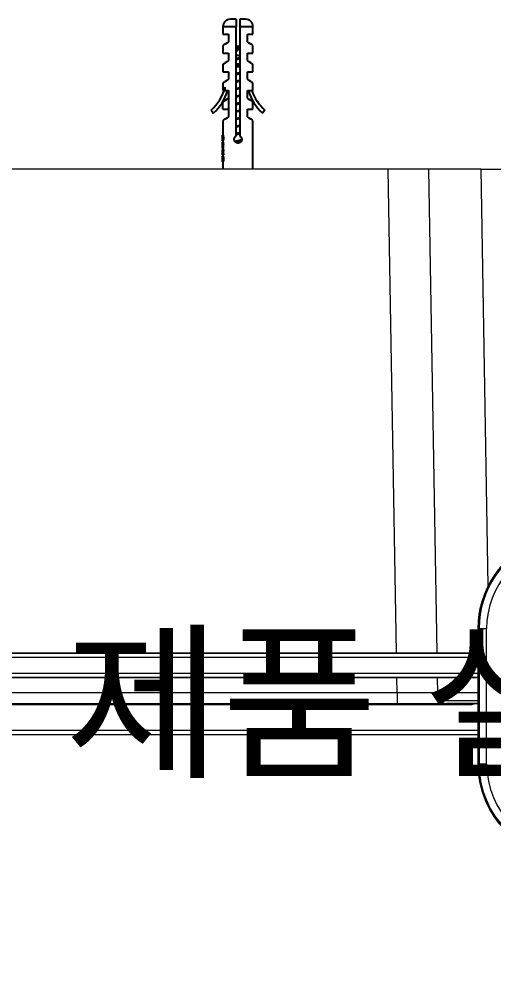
# Model space of a CAD drawing. Header units: millimetres. Extents: x 14183 to 14777, y -4239 to -3399.
# Drawn here: x 14345.8 to 14377.4, y -3516 to -3451.6 of the extents above; entities that cross this region are included whole.
import ezdxf

# ---------------------------------------------------------------- set-up
doc = ezdxf.new("R2010")
doc.units = ezdxf.units.MM
doc.header["$LTSCALE"] = 0.1
doc.layers.get('0').update_dxf_attribs({"lineweight": 15})
doc.layers.add('DIM', color=3, linetype='Continuous', lineweight=9)
doc.styles.get("Standard").update_dxf_attribs({"font": 'arial.ttf'})

msp = doc.modelspace()

# ---------------------------------------------------------------- linework, layer by layer
at = {"linetype": 'Continuous', "lineweight": 25}
for p, q in [((14359.37, -3452.06), (14359.37, -3452.56)), ((14360.245, -3452.06), (14359.37, -3452.06)), ((14360.245, -3451.56), (14359.87, -3451.56)), ((14360.245, -3459.343), (14360.245, -3452.06)), ((14360.87, -3451.56), (14360.495, -3451.56)), ((14360.495, -3452.06), (14360.495, -3459.343)), ((14361.37, -3452.06), (14360.495, -3452.06)), ((14361.37, -3452.56), (14361.37, -3452.06)), ((14359.37, -3452.56), (14359.745, -3452.56)), ((14359.745, -3452.56), (14359.745, -3453.06)), ((14360.995, -3452.56), (14361.37, -3452.56)), ((14360.995, -3453.06), (14360.995, -3452.56)), ((14359.37, -3453.31), (14359.37, -3453.81)), ((14360.37, -3453.31), (14360.245, -3453.624)), ((14360.495, -3453.622), (14360.37, -3453.31)), ((14360.37, -3453.621), (14360.37, -3453.31)), ((14361.37, -3453.81), (14361.37, -3453.31)), ((14359.37, -3453.81), (14359.745, -3453.81)), ((14359.745, -3453.81), (14359.745, -3454.31)), ((14360.37, -3453.962), (14360.245, -3453.962)), ((14360.354, -3453.621), (14360.37, -3453.621)), ((14360.995, -3453.81), (14361.37, -3453.81)), ((14360.995, -3454.31), (14360.995, -3453.81)), ((14359.37, -3454.56), (14359.37, -3455.06)), ((14360.37, -3454.15), (14360.245, -3454.182)), ((14360.245, -3454.245), (14360.37, -3454.217)), ((14360.37, -3454.554), (14360.245, -3454.554)), ((14360.37, -3454.66), (14360.245, -3454.688)), ((14361.37, -3455.06), (14361.37, -3454.56)), ((14359.37, -3455.06), (14359.745, -3455.06)), ((14359.745, -3455.06), (14359.745, -3455.56)), ((14360.245, -3454.737), (14360.37, -3454.709)), ((14360.37, -3455.16), (14360.245, -3455.188)), ((14360.245, -3455.237), (14360.37, -3455.209)), ((14360.495, -3455.133), (14360.37, -3455.16)), ((14360.37, -3455.209), (14360.495, -3455.182)), ((14360.995, -3455.06), (14361.37, -3455.06)), ((14360.995, -3455.56), (14360.995, -3455.06)), ((14359.37, -3455.81), (14359.37, -3456.31)), ((14360.37, -3455.66), (14360.245, -3455.688)), ((14360.37, -3455.709), (14360.245, -3455.737)), ((14360.495, -3455.633), (14360.37, -3455.66)), ((14360.37, -3455.709), (14360.495, -3455.682)), ((14361.37, -3456.31), (14361.37, -3455.81)), ((14359.37, -3456.31), (14359.438, -3456.31)), ((14359.504, -3456.087), (14359.504, -3456.31)), ((14359.504, -3456.31), (14359.745, -3456.31)), ((14359.745, -3456.31), (14359.745, -3458.06)), ((14360.245, -3456.187), (14360.37, -3456.16)), ((14360.37, -3456.209), (14360.245, -3456.236)), ((14360.495, -3456.133), (14360.37, -3456.16)), ((14360.495, -3456.182), (14360.37, -3456.209)), ((14360.995, -3456.81), (14360.995, -3456.31)), ((14360.995, -3456.31), (14361.37, -3456.31)), ((14359.37, -3457.06), (14359.745, -3456.81)), ((14359.37, -3457.56), (14359.37, -3457.06)), ((14360.37, -3456.66), (14360.245, -3456.688)), ((14360.245, -3456.737), (14360.37, -3456.709)), ((14360.37, -3457.16), (14360.245, -3457.188)), ((14360.245, -3457.237), (14360.37, -3457.209)), ((14360.495, -3456.633), (14360.37, -3456.66)), ((14360.37, -3456.709), (14360.495, -3456.682)), ((14360.495, -3457.133), (14360.37, -3457.16)), ((14360.37, -3457.209), (14360.495, -3457.182)), ((14361.37, -3457.56), (14361.37, -3457.06)), ((14358.572, -3457.621), (14358.737, -3457.808)), ((14359.37, -3457.56), (14359.745, -3457.56)), ((14360.37, -3457.66), (14360.245, -3457.688)), ((14360.37, -3457.709), (14360.245, -3457.737)), ((14360.495, -3457.633), (14360.37, -3457.66)), ((14360.37, -3457.709), (14360.495, -3457.682)), ((14360.995, -3457.56), (14361.37, -3457.56)), ((14360.995, -3458.06), (14360.995, -3457.56)), ((14362.168, -3457.621), (14362.002, -3457.808)), ((14359.37, -3458.31), (14359.37, -3459.289)), ((14360.495, -3458.133), (14360.37, -3458.16)), ((14360.495, -3458.182), (14360.37, -3458.209)), ((14361.37, -3461.56), (14361.37, -3458.31)), ((14360.37, -3458.66), (14360.245, -3458.687)), ((14360.245, -3458.737), (14360.37, -3458.709)), ((14360.495, -3458.633), (14360.37, -3458.66)), ((14360.37, -3458.709), (14360.495, -3458.682)), ((14360.495, -3459.133), (14360.37, -3459.16)), ((14359.32, -3459.289), (14359.371, -3459.289)), ((14359.32, -3459.289), (14359.32, -3459.299)), ((14359.375, -3459.299), (14359.32, -3459.299)), ((14359.32, -3459.299), (14359.32, -3459.31)), ((14359.379, -3459.31), (14359.32, -3459.31)), ((14359.32, -3459.31), (14359.32, -3459.331)), ((14359.385, -3459.331), (14359.32, -3459.331)), ((14359.32, -3459.331), (14359.32, -3459.362)), ((14359.391, -3459.362), (14359.32, -3459.362)), ((14359.32, -3459.362), (14359.32, -3459.414)), ((14359.399, -3459.414), (14359.32, -3459.414)), ((14359.32, -3459.414), (14359.32, -3459.477)), ((14359.401, -3459.477), (14359.32, -3459.477)), ((14359.32, -3459.477), (14359.32, -3459.539)), ((14359.399, -3459.539), (14359.32, -3459.539)), ((14359.32, -3459.539), (14359.32, -3459.591)), ((14359.391, -3459.591), (14359.32, -3459.591)), ((14359.32, -3459.591), (14359.32, -3459.622)), ((14359.385, -3459.622), (14359.32, -3459.622)), ((14359.32, -3459.622), (14359.32, -3459.643)), ((14359.379, -3459.643), (14359.32, -3459.643)), ((14359.32, -3459.643), (14359.32, -3459.654)), ((14359.375, -3459.654), (14359.32, -3459.654)), ((14359.32, -3459.654), (14359.32, -3459.664)), ((14359.371, -3459.664), (14359.32, -3459.664)), ((14359.375, -3459.747), (14359.32, -3459.747)), ((14359.32, -3459.747), (14359.32, -3459.852)), ((14359.37, -3459.664), (14359.37, -3459.747)), ((14359.375, -3459.747), (14359.375, -3459.852)), ((14360.245, -3459.237), (14360.37, -3459.209)), ((14360.37, -3459.209), (14360.495, -3459.182)), ((14359.32, -3459.852), (14359.32, -3459.914)), ((14359.401, -3459.852), (14359.32, -3459.852)), ((14359.401, -3459.914), (14359.32, -3459.914)), ((14359.32, -3459.914), (14359.32, -3460.164)), ((14359.375, -3460.164), (14359.32, -3460.164)), ((14359.401, -3460.247), (14359.32, -3460.247)), ((14359.32, -3460.247), (14359.32, -3460.31)), ((14359.401, -3460.31), (14359.32, -3460.31)), ((14359.32, -3460.31), (14359.32, -3460.424)), ((14359.376, -3460.424), (14359.32, -3460.424)), ((14359.32, -3460.424), (14359.32, -3460.539)), ((14359.37, -3460.164), (14359.37, -3460.247)), ((14359.375, -3459.914), (14359.375, -3460.164)), ((14359.401, -3459.852), (14359.401, -3459.914)), ((14359.401, -3460.247), (14359.401, -3460.31)), ((14359.401, -3460.539), (14359.32, -3460.539)), ((14359.32, -3460.539), (14359.32, -3460.602)), ((14359.401, -3460.602), (14359.32, -3460.602)), ((14359.377, -3460.685), (14359.32, -3460.685)), ((14359.32, -3460.685), (14359.32, -3460.706)), ((14359.385, -3460.706), (14359.32, -3460.706)), ((14359.32, -3460.706), (14359.32, -3460.737)), ((14359.391, -3460.737), (14359.32, -3460.737)), ((14359.32, -3460.737), (14359.32, -3460.789)), ((14359.399, -3460.789), (14359.32, -3460.789)), ((14359.32, -3460.789), (14359.32, -3460.841)), ((14359.401, -3460.841), (14359.32, -3460.841)), ((14359.32, -3460.841), (14359.32, -3460.904)), ((14359.401, -3460.904), (14359.32, -3460.904)), ((14359.32, -3460.904), (14359.32, -3460.956)), ((14359.399, -3460.956), (14359.32, -3460.956)), ((14359.32, -3460.956), (14359.32, -3461.008)), ((14359.391, -3461.008), (14359.32, -3461.008)), ((14359.32, -3461.008), (14359.32, -3461.039)), ((14359.385, -3461.039), (14359.32, -3461.039)), ((14359.32, -3461.039), (14359.32, -3461.06)), ((14359.377, -3461.06), (14359.32, -3461.06)), ((14359.37, -3460.602), (14359.37, -3460.685)), ((14359.37, -3461.06), (14359.37, -3461.56)), ((14359.401, -3460.539), (14359.401, -3460.602)), ((14359.401, -3460.841), (14359.401, -3460.904))]:
    msp.add_line(p, q, dxfattribs=at)
at = {"linetype": 'Continuous', "lineweight": 18, "extrusion": (-1.22465e-16, -1, 0)}
for p, q in [((14370.374, -3461.56), (14296.927, -3461.56)), ((14370.374, -3461.56), (14296.927, -3461.56)), ((14373.083, -3461.56), (14370.374, -3461.56)), ((14373.083, -3461.56), (14370.374, -3461.56)), ((14376.569, -3461.56), (14373.083, -3461.56)), ((14376.569, -3461.56), (14373.083, -3461.56)), ((14376.569, -3461.56), (14379.889, -3461.56)), ((14376.569, -3461.56), (14379.889, -3461.56)), ((14376.375, -3492.167), (14376.375, -3501.212)), ((14302.781, -3493.806), (14376.374, -3493.806)), ((14375.973, -3493.718), (14376.375, -3493.718)), ((14375.973, -3493.718), (14376.375, -3493.718)), ((14376.374, -3495.454), (14302.712, -3495.454)), ((14376.375, -3495.468), (14376.019, -3495.468)), ((14376.375, -3495.468), (14376.019, -3495.468)), ((14300.239, -3497.182), (14370.983, -3497.182)), ((14374.348, -3497.182), (14376.373, -3497.182)), ((14299.218, -3499.235), (14376.374, -3499.235))]:
    msp.add_line(p, q, dxfattribs=at)
msp.add_line((14361.37, -3461.56), (14359.37, -3461.56))
at = {"linetype": 'Continuous', "lineweight": 13, "extrusion": (-1.22465e-16, -1, 0)}
for p, q in [((14370.937, -3493.806), (14370.374, -3461.56)), ((14370.937, -3493.806), (14370.374, -3461.56)), ((14373.646, -3493.806), (14373.083, -3461.56)), ((14373.646, -3493.806), (14373.083, -3461.56)), ((14377.054, -3489.327), (14376.569, -3461.56)), ((14377.054, -3489.327), (14376.569, -3461.56)), ((14376.375, -3501.212), (14376.375, -3492.167)), ((14376.375, -3492.167), (14376.437, -3492.167)), ((14376.375, -3492.167), (14376.375, -3492.167)), ((14376.437, -3492.167), (14376.437, -3501.212)), ((14376.437, -3492.167), (14376.939, -3492.167)), ((14376.939, -3501.212), (14376.939, -3492.167)), ((14376.374, -3493.836), (14302.745, -3493.836)), ((14302.744, -3494.086), (14376.374, -3494.086)), ((14376.374, -3495.175), (14302.734, -3495.175)), ((14302.734, -3495.425), (14376.374, -3495.425)), ((14370.983, -3496.446), (14370.966, -3495.454)), ((14370.983, -3496.446), (14370.966, -3495.454)), ((14373.692, -3496.451), (14373.675, -3495.454)), ((14373.692, -3496.451), (14373.675, -3495.454)), ((14300.239, -3496.446), (14370.983, -3496.446)), ((14300.239, -3496.446), (14370.983, -3496.446)), ((14299.718, -3497.235), (14375.866, -3497.235)), ((14376.374, -3498.985), (14299.218, -3498.985)), ((14376.437, -3501.212), (14376.375, -3501.212)), ((14376.375, -3501.212), (14376.375, -3501.212)), ((14376.939, -3501.212), (14376.437, -3501.212))]:
    msp.add_line(p, q, dxfattribs=at)
at = {"linetype": 'Continuous', "lineweight": 25, "flags": 128}
for points in [[(14359.745, -3453.06), (14359.616, -3453.146), (14359.511, -3453.216), (14359.433, -3453.268), (14359.386, -3453.299), (14359.37, -3453.31)], [(14361.37, -3453.31), (14361.354, -3453.299), (14361.306, -3453.268), (14361.229, -3453.216), (14361.124, -3453.146), (14360.995, -3453.06)], [(14359.745, -3454.31), (14359.616, -3454.396), (14359.511, -3454.466), (14359.433, -3454.518), (14359.386, -3454.549), (14359.37, -3454.56)], [(14361.37, -3454.56), (14361.354, -3454.549), (14361.306, -3454.518), (14361.229, -3454.466), (14361.124, -3454.396), (14360.995, -3454.31)], [(14359.745, -3455.56), (14359.616, -3455.646), (14359.511, -3455.716), (14359.433, -3455.768), (14359.386, -3455.799), (14359.37, -3455.81)], [(14361.37, -3455.81), (14361.354, -3455.799), (14361.306, -3455.768), (14361.229, -3455.716), (14361.124, -3455.646), (14360.995, -3455.56)], [(14361.37, -3457.06), (14361.354, -3457.049), (14361.306, -3457.018), (14361.229, -3456.966), (14361.124, -3456.896), (14360.995, -3456.81)], [(14359.745, -3458.06), (14359.616, -3458.146), (14359.511, -3458.216), (14359.433, -3458.268), (14359.386, -3458.299), (14359.37, -3458.31)], [(14361.37, -3458.31), (14361.354, -3458.299), (14361.306, -3458.268), (14361.229, -3458.216), (14361.124, -3458.146), (14360.995, -3458.06)]]:
    msp.add_lwpolyline(points, dxfattribs=at)
at = {"linetype": 'Continuous', "lineweight": 25}
for centre, radius, start, end in [((14359.87, -3452.06), 0.5, 90, 180), ((14360.87, -3452.06), 0.5, 0, 90), ((14356.557, -3455.346), 3.039, 311.536, 345.90318), ((14356.722, -3455.534), 3.039, 311.536, 345.19848), ((14364.017, -3455.534), 3.038, 194.80152, 228.464), ((14364.183, -3455.346), 3.039, 198.48518, 228.464)]:
    msp.add_arc(centre, radius, start, end, dxfattribs=at)
at = {"linetype": 'Continuous', "lineweight": 13, "extrusion": (0, 0, -1)}
for centre, start, end in [((-14382.647, -3492.167), 0, 68.56734), ((-14382.647, -3501.212), 270, 0)]:
    msp.add_arc(centre, 6.272, start, end, dxfattribs=at)
at = {"linetype": 'Continuous', "lineweight": 18}
for centre, radius, start, end in [((14382.647, -3492.167), 6.272, 111.43406, 180), ((14382.647, -3501.212), 6.272, 180, 270), ((14382.647, -3501.212), 5.708, 180, 270)]:
    msp.add_arc(centre, radius, start, end, dxfattribs=at)
at = {"linetype": 'Continuous', "lineweight": 13}
for centre, radius, start, end in [((14382.647, -3492.167), 6.21, 110.84906, 180), ((14382.647, -3492.167), 5.708, 98.17875, 180), ((14382.647, -3501.212), 6.21, 180, 270)]:
    msp.add_arc(centre, radius, start, end, dxfattribs=at)
at = {"linetype": 'Continuous', "lineweight": 25}
for centre, major_axis, ratio, start_param, end_param in [((14360.37, -3459.28), (1, 0), 0.195835, 3.189483, 3.242829), ((14360.37, -3459.673), (1, 0), 0.195833, 3.040356, 3.093702), ((14360.37, -3459.266), (1, 0), 0.326388, 3.242829, 3.274966), ((14360.37, -3459.687), (1, 0), 0.326388, 3.008219, 3.040356), ((14360.37, -3459.245), (1, 0), 0.489584, 3.274966, 3.318039), ((14360.37, -3459.708), (1, 0), 0.489584, 2.965147, 3.008219), ((14360.37, -3459.159), (1, 0), 0.979167, 3.318039, 3.350557), ((14360.37, -3459.794), (1, 0), 0.979167, 2.932628, 2.965147), ((14360.37, -3459.023), (0, 1.632), 0.612767, 1.779761, 1.812505), ((14360.37, -3459.93), (0, 1.632), 0.612765, 1.329088, 1.361832), ((14360.37, -3458.008), (0, 5.875), 0.170213, 1.812505, 1.823477), ((14360.37, -3460.945), (0, 5.875), 0.170213, 1.318116, 1.329088), ((14360.37, -3460.517), (1, 0), 0.828526, 2.888912, 3.029657), ((14360.37, -3460.332), (1, 0), 0.828526, 3.253528, 3.394273), ((14360.37, -3460.637), (1, 0), 0.391667, 3.26424, 3.318039), ((14360.37, -3461.108), (1, 0), 0.391667, 2.965147, 3.018945), ((14360.37, -3460.534), (1, 0), 0.979167, 3.318039, 3.350557), ((14360.37, -3461.211), (1, 0), 0.979167, 2.932628, 2.965147), ((14360.37, -3460.398), (0, 1.632), 0.612766, 1.779761, 1.812505), ((14360.37, -3461.346), (0, 1.632), 0.612766, 1.329088, 1.361832), ((14360.37, -3459.617), (0, 4.896), 0.204255, 1.812505, 1.823477), ((14360.37, -3462.128), (0, 4.896), 0.204255, 1.318116, 1.329088)]:
    msp.add_ellipse(centre, major_axis=major_axis, ratio=ratio, start_param=start_param, end_param=end_param, dxfattribs=at)
at = {"linetype": 'Continuous', "lineweight": 13}
for centre, major_axis, ratio, start_param, end_param in [((14375.866, -3496.235), (0, -1), 1, 0, 0.325057), ((14375.866, -3497.235), (0, 0.25), 0.000016, 4.712389, 4.923416)]:
    msp.add_ellipse(centre, major_axis=major_axis, ratio=ratio, start_param=start_param, end_param=end_param, dxfattribs=at)
at = {"linetype": 'Continuous', "lineweight": 25}
for points, knots in [([(14360.245, -3451.56), (14360.245, -3451.566), (14360.245, -3451.577), (14360.245, -3451.667), (14360.245, -3451.798), (14360.245, -3451.937), (14360.245, -3452.026), (14360.245, -3452.06)], [0, 0, 0, 0, 0.222681, 0.44432, 0.659698, 0.872436, 1, 1, 1, 1]), ([(14360.495, -3451.56), (14360.495, -3451.566), (14360.495, -3451.577), (14360.495, -3451.667), (14360.495, -3451.798), (14360.495, -3451.937), (14360.495, -3452.026), (14360.495, -3452.06)], [0, 0, 0, 0, 0.222681, 0.44432, 0.659698, 0.872436, 1, 1, 1, 1]), ([(14360.245, -3453.694), (14360.249, -3453.69), (14360.261, -3453.68), (14360.283, -3453.667), (14360.299, -3453.656), (14360.32, -3453.643), (14360.338, -3453.631), (14360.354, -3453.621)], [0, 0, 0, 0, 0.157577, 0.464032, 0.549365, 0.59211, 1, 1, 1, 1]), ([(14360.495, -3453.962), (14360.477, -3453.962), (14360.438, -3453.962), (14360.394, -3453.962), (14360.37, -3453.962)], [0, 0, 0, 0, 0.451216, 1, 1, 1, 1]), ([(14360.245, -3454.184), (14360.258, -3454.181), (14360.299, -3454.171), (14360.384, -3454.149), (14360.461, -3454.131), (14360.494, -3454.119), (14360.495, -3454.118)], [0, 0, 0, 0, 0.15939, 0.489249, 0.992899, 1, 1, 1, 1]), ([(14360.495, -3454.185), (14360.452, -3454.195), (14360.37, -3454.213), (14360.285, -3454.23), (14360.245, -3454.238)], [0, 0, 0, 0, 0.527889, 1, 1, 1, 1]), ([(14360.495, -3454.115), (14360.479, -3454.12), (14360.44, -3454.132), (14360.396, -3454.143), (14360.37, -3454.15)], [0, 0, 0, 0, 0.409921, 1, 1, 1, 1]), ([(14360.495, -3454.187), (14360.484, -3454.19), (14360.445, -3454.2), (14360.401, -3454.21), (14360.37, -3454.217)], [0, 0, 0, 0, 0.290235, 1, 1, 1, 1]), ([(14360.495, -3454.554), (14360.494, -3454.554), (14360.457, -3454.554), (14360.413, -3454.554), (14360.37, -3454.554)], [0, 0, 0, 0, 0.022041, 1, 1, 1, 1]), ([(14360.495, -3454.633), (14360.494, -3454.633), (14360.457, -3454.642), (14360.413, -3454.651), (14360.37, -3454.66)], [0, 0, 0, 0, 0.022027, 1, 1, 1, 1]), ([(14360.245, -3454.705), (14360.246, -3454.705), (14360.303, -3454.695), (14360.395, -3454.681), (14360.473, -3454.668), (14360.495, -3454.664)], [0, 0, 0, 0, 0.020696, 0.731061, 1, 1, 1, 1]), ([(14360.245, -3455.205), (14360.265, -3455.202), (14360.342, -3455.189), (14360.435, -3455.175), (14360.492, -3455.165), (14360.495, -3455.165)], [0, 0, 0, 0, 0.257656, 0.968182, 1, 1, 1, 1]), ([(14360.37, -3454.709), (14360.401, -3454.703), (14360.444, -3454.694), (14360.483, -3454.685), (14360.495, -3454.682)], [0, 0, 0, 0, 0.71207, 1, 1, 1, 1]), ([(14360.245, -3455.705), (14360.285, -3455.699), (14360.368, -3455.685), (14360.452, -3455.672), (14360.495, -3455.665)], [0, 0, 0, 0, 0.4845, 1, 1, 1, 1]), ([(14360.245, -3456.205), (14360.305, -3456.195), (14360.391, -3456.182), (14360.471, -3456.168), (14360.495, -3456.164)], [0, 0, 0, 0, 0.709948, 1, 1, 1, 1]), ([(14360.245, -3456.705), (14360.249, -3456.704), (14360.284, -3456.698), (14360.361, -3456.686), (14360.442, -3456.674), (14360.485, -3456.666), (14360.495, -3456.665)], [0, 0, 0, 0, 0.051867, 0.459749, 0.884415, 1, 1, 1, 1]), ([(14360.245, -3457.205), (14360.248, -3457.205), (14360.304, -3457.195), (14360.396, -3457.181), (14360.473, -3457.168), (14360.495, -3457.165)], [0, 0, 0, 0, 0.042931, 0.726502, 1, 1, 1, 1]), ([(14360.245, -3457.705), (14360.253, -3457.704), (14360.319, -3457.693), (14360.411, -3457.679), (14360.481, -3457.667), (14360.495, -3457.665)], [0, 0, 0, 0, 0.10344, 0.827796, 1, 1, 1, 1]), ([(14360.245, -3458.187), (14360.246, -3458.187), (14360.284, -3458.178), (14360.328, -3458.169), (14360.37, -3458.16)], [0, 0, 0, 0, 0.040334, 1, 1, 1, 1]), ([(14360.245, -3458.205), (14360.253, -3458.204), (14360.318, -3458.193), (14360.411, -3458.179), (14360.481, -3458.167), (14360.495, -3458.165)], [0, 0, 0, 0, 0.108056, 0.829775, 1, 1, 1, 1]), ([(14360.37, -3458.209), (14360.328, -3458.218), (14360.284, -3458.227), (14360.246, -3458.236), (14360.245, -3458.237)], [0, 0, 0, 0, 0.959902, 1, 1, 1, 1]), ([(14360.245, -3458.705), (14360.273, -3458.701), (14360.346, -3458.688), (14360.435, -3458.675), (14360.486, -3458.666), (14360.495, -3458.665)], [0, 0, 0, 0, 0.344542, 0.892966, 1, 1, 1, 1]), ([(14360.37, -3459.16), (14360.333, -3459.168), (14360.288, -3459.177), (14360.251, -3459.186), (14360.245, -3459.188)], [0, 0, 0, 0, 0.8441669, 1, 1, 1, 1]), ([(14360.245, -3459.205), (14360.278, -3459.2), (14360.351, -3459.188), (14360.438, -3459.174), (14360.485, -3459.166), (14360.495, -3459.165)], [0, 0, 0, 0, 0.404422, 0.883051, 1, 1, 1, 1]), ([(14360.495, -3459.343), (14360.518, -3459.36), (14360.564, -3459.393), (14360.607, -3459.468), (14360.624, -3459.552), (14360.613, -3459.635), (14360.576, -3459.71), (14360.515, -3459.769), (14360.438, -3459.805), (14360.353, -3459.814), (14360.272, -3459.795), (14360.201, -3459.75), (14360.147, -3459.684), (14360.119, -3459.604), (14360.118, -3459.519), (14360.145, -3459.44), (14360.19, -3459.38), (14360.229, -3459.354), (14360.245, -3459.343)], [0, 0, 0, 0, 0.064986, 0.129976, 0.194502, 0.257181, 0.319563, 0.383602, 0.448726, 0.51269, 0.575123, 0.637928, 0.702423, 0.767448, 0.830869, 0.89307, 0.956313, 1, 1, 1, 1]), ([(14360.37, -3459.66), (14360.319, -3459.671), (14360.246, -3459.686), (14360.189, -3459.701), (14360.171, -3459.706)], [0, 0, 0, 0, 0.686929, 1, 1, 1, 1]), ([(14360.179, -3459.717), (14360.21, -3459.711), (14360.296, -3459.696), (14360.451, -3459.673), (14360.555, -3459.654), (14360.602, -3459.646)], [0, 0, 0, 0, 0.227126, 0.645696, 1, 1, 1, 1]), ([(14360.37, -3459.709), (14360.319, -3459.72), (14360.258, -3459.732), (14360.211, -3459.744), (14360.204, -3459.746)], [0, 0, 0, 0, 0.843222, 1, 1, 1, 1]), ([(14360.613, -3459.604), (14360.581, -3459.612), (14360.51, -3459.631), (14360.42, -3459.65), (14360.37, -3459.66)], [0, 0, 0, 0, 0.449717, 1, 1, 1, 1]), ([(14360.63, -3459.648), (14360.593, -3459.658), (14360.517, -3459.679), (14360.419, -3459.699), (14360.37, -3459.709)], [0, 0, 0, 0, 0.490172, 1, 1, 1, 1])]:
    msp.add_open_spline(points, degree=3, knots=knots, dxfattribs=at)
at = {"linetype": 'Continuous', "lineweight": 18}
for points in [[(14375.976, -3493.806), (14375.975, -3493.777), (14375.974, -3493.747), (14375.973, -3493.718)], [(14375.976, -3493.806), (14375.975, -3493.777), (14375.974, -3493.747), (14375.973, -3493.718)], [(14376.019, -3495.468), (14376.019, -3495.463), (14376.019, -3495.459), (14376.019, -3495.454)], [(14376.019, -3495.468), (14376.019, -3495.463), (14376.019, -3495.459), (14376.019, -3495.454)], [(14376.384, -3497.182), (14375.777, -3497.182), (14375.07, -3497.182), (14374.273, -3497.182)], [(14376.384, -3497.182), (14375.777, -3497.182), (14375.07, -3497.182), (14374.273, -3497.182)]]:
    msp.add_open_spline(points, degree=3, dxfattribs=at)
at = {"linetype": 'Continuous', "lineweight": 13}
for points, knots in [([(14370.983, -3496.446), (14370.988, -3496.446), (14370.998, -3496.446), (14371.013, -3496.446), (14371.028, -3496.446), (14371.043, -3496.446), (14371.058, -3496.446), (14371.073, -3496.446), (14371.088, -3496.446), (14371.103, -3496.446), (14371.118, -3496.446), (14371.133, -3496.446), (14371.148, -3496.446), (14371.163, -3496.446), (14371.178, -3496.446), (14371.193, -3496.446), (14371.208, -3496.446), (14371.222, -3496.446), (14371.237, -3496.446), (14371.252, -3496.447), (14371.267, -3496.447), (14371.282, -3496.447), (14371.297, -3496.447), (14371.312, -3496.447), (14371.326, -3496.447), (14371.341, -3496.447), (14371.356, -3496.447), (14371.371, -3496.447), (14371.386, -3496.447), (14371.4, -3496.447), (14371.415, -3496.447), (14371.43, -3496.447), (14371.444, -3496.447), (14371.459, -3496.447), (14371.474, -3496.447), (14371.488, -3496.447), (14371.503, -3496.447), (14371.518, -3496.447), (14371.532, -3496.447), (14371.547, -3496.447), (14371.561, -3496.448), (14371.576, -3496.448), (14371.591, -3496.448), (14371.605, -3496.448), (14371.62, -3496.448), (14371.634, -3496.448), (14371.649, -3496.448), (14371.663, -3496.448), (14371.677, -3496.448), (14371.692, -3496.448), (14371.706, -3496.448), (14371.721, -3496.448), (14371.735, -3496.448), (14371.749, -3496.448), (14371.764, -3496.448), (14371.778, -3496.448), (14371.792, -3496.448), (14371.806, -3496.448), (14371.821, -3496.448), (14371.835, -3496.448), (14371.849, -3496.448), (14371.863, -3496.448), (14371.877, -3496.448), (14371.891, -3496.448), (14371.905, -3496.448), (14371.92, -3496.448), (14371.934, -3496.449), (14371.948, -3496.449), (14371.962, -3496.449), (14371.976, -3496.449), (14371.99, -3496.449), (14372.003, -3496.449), (14372.017, -3496.449), (14372.031, -3496.449), (14372.045, -3496.449), (14372.059, -3496.449), (14372.073, -3496.449), (14372.087, -3496.449), (14372.1, -3496.449), (14372.114, -3496.449), (14372.128, -3496.449), (14372.141, -3496.449), (14372.155, -3496.449), (14372.169, -3496.449), (14372.182, -3496.449), (14372.196, -3496.449), (14372.209, -3496.449), (14372.223, -3496.449), (14372.236, -3496.449), (14372.25, -3496.449), (14372.263, -3496.449), (14372.277, -3496.449), (14372.29, -3496.449), (14372.303, -3496.449), (14372.317, -3496.449), (14372.33, -3496.449), (14372.343, -3496.449), (14372.357, -3496.449), (14372.37, -3496.45), (14372.383, -3496.45), (14372.396, -3496.45), (14372.409, -3496.45), (14372.422, -3496.45), (14372.435, -3496.45), (14372.448, -3496.45), (14372.461, -3496.45), (14372.474, -3496.45), (14372.487, -3496.45), (14372.5, -3496.45), (14372.513, -3496.45), (14372.526, -3496.45), (14372.539, -3496.45), (14372.551, -3496.45), (14372.564, -3496.45), (14372.577, -3496.45), (14372.589, -3496.45), (14372.602, -3496.45), (14372.615, -3496.45), (14372.627, -3496.45), (14372.64, -3496.45), (14372.652, -3496.45), (14372.665, -3496.45), (14372.677, -3496.45), (14372.69, -3496.45), (14372.702, -3496.45), (14372.714, -3496.45), (14372.727, -3496.45), (14372.739, -3496.45), (14372.751, -3496.45), (14372.763, -3496.45), (14372.775, -3496.45), (14372.787, -3496.45), (14372.8, -3496.45), (14372.812, -3496.45), (14372.824, -3496.45), (14372.836, -3496.45), (14372.848, -3496.45), (14372.859, -3496.45), (14372.871, -3496.45), (14372.883, -3496.45), (14372.895, -3496.45), (14372.907, -3496.451), (14372.918, -3496.451), (14372.93, -3496.451), (14372.942, -3496.451), (14372.953, -3496.451), (14372.965, -3496.451), (14372.977, -3496.451), (14372.988, -3496.451), (14372.999, -3496.451), (14373.011, -3496.451), (14373.022, -3496.451), (14373.034, -3496.451), (14373.045, -3496.451), (14373.056, -3496.451), (14373.067, -3496.451), (14373.079, -3496.451), (14373.09, -3496.451), (14373.101, -3496.451), (14373.112, -3496.451), (14373.123, -3496.451), (14373.134, -3496.451), (14373.145, -3496.451), (14373.156, -3496.451), (14373.167, -3496.451), (14373.178, -3496.451), (14373.188, -3496.451), (14373.199, -3496.451), (14373.21, -3496.451), (14373.221, -3496.451), (14373.231, -3496.451), (14373.242, -3496.451), (14373.252, -3496.451), (14373.263, -3496.451), (14373.273, -3496.451), (14373.284, -3496.451), (14373.294, -3496.451), (14373.305, -3496.451), (14373.315, -3496.451), (14373.325, -3496.451), (14373.335, -3496.451), (14373.346, -3496.451), (14373.356, -3496.451), (14373.366, -3496.451), (14373.376, -3496.451), (14373.386, -3496.451), (14373.396, -3496.451), (14373.406, -3496.451), (14373.416, -3496.451), (14373.425, -3496.451), (14373.435, -3496.451), (14373.445, -3496.451), (14373.455, -3496.451), (14373.464, -3496.451), (14373.474, -3496.451), (14373.484, -3496.451), (14373.493, -3496.451), (14373.503, -3496.451), (14373.512, -3496.451), (14373.522, -3496.451), (14373.531, -3496.451), (14373.54, -3496.451), (14373.55, -3496.451), (14373.559, -3496.451), (14373.568, -3496.451), (14373.577, -3496.451), (14373.586, -3496.451), (14373.595, -3496.451), (14373.604, -3496.451), (14373.613, -3496.451), (14373.622, -3496.451), (14373.631, -3496.451), (14373.64, -3496.451), (14373.649, -3496.451), (14373.658, -3496.451), (14373.666, -3496.451), (14373.675, -3496.451), (14373.684, -3496.451), (14373.689, -3496.451), (14373.692, -3496.451)], [0, 0, 0, 0, 0.004853, 0.009704, 0.014553, 0.0194, 0.024244, 0.029086, 0.033926, 0.038763, 0.043598, 0.048431, 0.053262, 0.05809, 0.062916, 0.06774, 0.072562, 0.077381, 0.082198, 0.087013, 0.091825, 0.096635, 0.101443, 0.106249, 0.111052, 0.115853, 0.120652, 0.125448, 0.130243, 0.135035, 0.139824, 0.144612, 0.149397, 0.15418, 0.158961, 0.163739, 0.168515, 0.173289, 0.178061, 0.18283, 0.187597, 0.192362, 0.197124, 0.201884, 0.206642, 0.211398, 0.216151, 0.220902, 0.225651, 0.230398, 0.235142, 0.239884, 0.244624, 0.249361, 0.254097, 0.25883, 0.26356, 0.268289, 0.273015, 0.277739, 0.28246, 0.28718, 0.291897, 0.296612, 0.301324, 0.306034, 0.310742, 0.315448, 0.320151, 0.324853, 0.329552, 0.334248, 0.338943, 0.343635, 0.348325, 0.353012, 0.357697, 0.36238, 0.367061, 0.37174, 0.376416, 0.38109, 0.385762, 0.390431, 0.395098, 0.399763, 0.404426, 0.409086, 0.413744, 0.4184, 0.423053, 0.427705, 0.432354, 0.437, 0.441645, 0.446287, 0.450927, 0.455565, 0.4602, 0.464833, 0.469464, 0.474093, 0.478719, 0.483343, 0.487965, 0.492584, 0.497201, 0.501816, 0.506429, 0.51104, 0.515648, 0.520254, 0.524857, 0.529459, 0.534058, 0.538655, 0.543249, 0.547842, 0.552432, 0.557019, 0.561605, 0.566188, 0.570769, 0.575348, 0.579924, 0.584499, 0.58907, 0.59364, 0.598207, 0.602773, 0.607335, 0.611896, 0.616454, 0.62101, 0.625564, 0.630116, 0.634665, 0.639212, 0.643757, 0.648299, 0.652839, 0.657377, 0.661913, 0.666446, 0.670977, 0.675506, 0.680033, 0.684557, 0.689079, 0.693599, 0.698117, 0.702632, 0.707145, 0.711656, 0.716164, 0.72067, 0.725174, 0.729676, 0.734176, 0.738673, 0.743168, 0.74766, 0.752151, 0.756639, 0.761125, 0.765608, 0.770089, 0.774569, 0.779045, 0.78352, 0.787992, 0.792462, 0.79693, 0.801395, 0.805859, 0.810319, 0.814778, 0.819235, 0.823689, 0.828141, 0.83259, 0.837038, 0.841483, 0.845926, 0.850366, 0.854804, 0.859241, 0.863674, 0.868106, 0.872535, 0.876962, 0.881387, 0.885809, 0.89023, 0.894648, 0.899063, 0.903477, 0.907888, 0.912297, 0.916703, 0.921108, 0.92551, 0.92991, 0.934307, 0.938703, 0.943096, 0.947487, 0.951875, 0.956261, 0.960645, 0.965027, 0.969407, 0.973784, 0.978159, 0.982532, 0.986902, 0.99127, 0.995636, 1, 1, 1, 1]), ([(14370.983, -3496.446), (14370.983, -3496.489), (14370.983, -3496.58), (14370.983, -3496.719), (14370.983, -3496.852), (14370.983, -3496.971), (14370.983, -3497.067), (14370.983, -3497.136), (14370.983, -3497.175), (14370.983, -3497.183), (14370.983, -3497.182)], [0, 0, 0, 0, 0.124827, 0.249794, 0.37476, 0.499726, 0.624693, 0.749659, 0.874625, 1, 1, 1, 1]), ([(14370.983, -3496.446), (14370.983, -3496.489), (14370.983, -3496.58), (14370.983, -3496.719), (14370.983, -3496.852), (14370.983, -3496.971), (14370.983, -3497.067), (14370.983, -3497.136), (14370.983, -3497.175), (14370.983, -3497.183), (14370.983, -3497.182)], [0, 0, 0, 0, 0.124827, 0.249794, 0.37476, 0.499726, 0.624693, 0.749659, 0.874625, 1, 1, 1, 1]), ([(14370.983, -3496.446), (14370.988, -3496.446), (14370.998, -3496.446), (14371.013, -3496.446), (14371.028, -3496.446), (14371.043, -3496.446), (14371.058, -3496.446), (14371.073, -3496.446), (14371.088, -3496.446), (14371.103, -3496.446), (14371.118, -3496.446), (14371.133, -3496.446), (14371.148, -3496.446), (14371.163, -3496.446), (14371.178, -3496.446), (14371.193, -3496.446), (14371.208, -3496.446), (14371.222, -3496.446), (14371.237, -3496.446), (14371.252, -3496.447), (14371.267, -3496.447), (14371.282, -3496.447), (14371.297, -3496.447), (14371.312, -3496.447), (14371.326, -3496.447), (14371.341, -3496.447), (14371.356, -3496.447), (14371.371, -3496.447), (14371.386, -3496.447), (14371.4, -3496.447), (14371.415, -3496.447), (14371.43, -3496.447), (14371.444, -3496.447), (14371.459, -3496.447), (14371.474, -3496.447), (14371.488, -3496.447), (14371.503, -3496.447), (14371.518, -3496.447), (14371.532, -3496.447), (14371.547, -3496.447), (14371.561, -3496.448), (14371.576, -3496.448), (14371.591, -3496.448), (14371.605, -3496.448), (14371.62, -3496.448), (14371.634, -3496.448), (14371.649, -3496.448), (14371.663, -3496.448), (14371.677, -3496.448), (14371.692, -3496.448), (14371.706, -3496.448), (14371.721, -3496.448), (14371.735, -3496.448), (14371.749, -3496.448), (14371.764, -3496.448), (14371.778, -3496.448), (14371.792, -3496.448), (14371.806, -3496.448), (14371.821, -3496.448), (14371.835, -3496.448), (14371.849, -3496.448), (14371.863, -3496.448), (14371.877, -3496.448), (14371.891, -3496.448), (14371.905, -3496.448), (14371.92, -3496.448), (14371.934, -3496.449), (14371.948, -3496.449), (14371.962, -3496.449), (14371.976, -3496.449), (14371.99, -3496.449), (14372.003, -3496.449), (14372.017, -3496.449), (14372.031, -3496.449), (14372.045, -3496.449), (14372.059, -3496.449), (14372.073, -3496.449), (14372.087, -3496.449), (14372.1, -3496.449), (14372.114, -3496.449), (14372.128, -3496.449), (14372.141, -3496.449), (14372.155, -3496.449), (14372.169, -3496.449), (14372.182, -3496.449), (14372.196, -3496.449), (14372.209, -3496.449), (14372.223, -3496.449), (14372.236, -3496.449), (14372.25, -3496.449), (14372.263, -3496.449), (14372.277, -3496.449), (14372.29, -3496.449), (14372.303, -3496.449), (14372.317, -3496.449), (14372.33, -3496.449), (14372.343, -3496.449), (14372.357, -3496.449), (14372.37, -3496.45), (14372.383, -3496.45), (14372.396, -3496.45), (14372.409, -3496.45), (14372.422, -3496.45), (14372.435, -3496.45), (14372.448, -3496.45), (14372.461, -3496.45), (14372.474, -3496.45), (14372.487, -3496.45), (14372.5, -3496.45), (14372.513, -3496.45), (14372.526, -3496.45), (14372.539, -3496.45), (14372.551, -3496.45), (14372.564, -3496.45), (14372.577, -3496.45), (14372.589, -3496.45), (14372.602, -3496.45), (14372.615, -3496.45), (14372.627, -3496.45), (14372.64, -3496.45), (14372.652, -3496.45), (14372.665, -3496.45), (14372.677, -3496.45), (14372.69, -3496.45), (14372.702, -3496.45), (14372.714, -3496.45), (14372.727, -3496.45), (14372.739, -3496.45), (14372.751, -3496.45), (14372.763, -3496.45), (14372.775, -3496.45), (14372.787, -3496.45), (14372.8, -3496.45), (14372.812, -3496.45), (14372.824, -3496.45), (14372.836, -3496.45), (14372.848, -3496.45), (14372.859, -3496.45), (14372.871, -3496.45), (14372.883, -3496.45), (14372.895, -3496.45), (14372.907, -3496.451), (14372.918, -3496.451), (14372.93, -3496.451), (14372.942, -3496.451), (14372.953, -3496.451), (14372.965, -3496.451), (14372.977, -3496.451), (14372.988, -3496.451), (14372.999, -3496.451), (14373.011, -3496.451), (14373.022, -3496.451), (14373.034, -3496.451), (14373.045, -3496.451), (14373.056, -3496.451), (14373.067, -3496.451), (14373.079, -3496.451), (14373.09, -3496.451), (14373.101, -3496.451), (14373.112, -3496.451), (14373.123, -3496.451), (14373.134, -3496.451), (14373.145, -3496.451), (14373.156, -3496.451), (14373.167, -3496.451), (14373.178, -3496.451), (14373.188, -3496.451), (14373.199, -3496.451), (14373.21, -3496.451), (14373.221, -3496.451), (14373.231, -3496.451), (14373.242, -3496.451), (14373.252, -3496.451), (14373.263, -3496.451), (14373.273, -3496.451), (14373.284, -3496.451), (14373.294, -3496.451), (14373.305, -3496.451), (14373.315, -3496.451), (14373.325, -3496.451), (14373.335, -3496.451), (14373.346, -3496.451), (14373.356, -3496.451), (14373.366, -3496.451), (14373.376, -3496.451), (14373.386, -3496.451), (14373.396, -3496.451), (14373.406, -3496.451), (14373.416, -3496.451), (14373.425, -3496.451), (14373.435, -3496.451), (14373.445, -3496.451), (14373.455, -3496.451), (14373.464, -3496.451), (14373.474, -3496.451), (14373.484, -3496.451), (14373.493, -3496.451), (14373.503, -3496.451), (14373.512, -3496.451), (14373.522, -3496.451), (14373.531, -3496.451), (14373.54, -3496.451), (14373.55, -3496.451), (14373.559, -3496.451), (14373.568, -3496.451), (14373.577, -3496.451), (14373.586, -3496.451), (14373.595, -3496.451), (14373.604, -3496.451), (14373.613, -3496.451), (14373.622, -3496.451), (14373.631, -3496.451), (14373.64, -3496.451), (14373.649, -3496.451), (14373.658, -3496.451), (14373.666, -3496.451), (14373.675, -3496.451), (14373.684, -3496.451), (14373.689, -3496.451), (14373.692, -3496.451)], [0, 0, 0, 0, 0.004853, 0.009704, 0.014553, 0.0194, 0.024244, 0.029086, 0.033926, 0.038763, 0.043598, 0.048431, 0.053262, 0.05809, 0.062916, 0.06774, 0.072562, 0.077381, 0.082198, 0.087013, 0.091825, 0.096635, 0.101443, 0.106249, 0.111052, 0.115853, 0.120652, 0.125448, 0.130243, 0.135035, 0.139824, 0.144612, 0.149397, 0.15418, 0.158961, 0.163739, 0.168515, 0.173289, 0.178061, 0.18283, 0.187597, 0.192362, 0.197124, 0.201884, 0.206642, 0.211398, 0.216151, 0.220902, 0.225651, 0.230398, 0.235142, 0.239884, 0.244624, 0.249361, 0.254097, 0.25883, 0.26356, 0.268289, 0.273015, 0.277739, 0.28246, 0.28718, 0.291897, 0.296612, 0.301324, 0.306034, 0.310742, 0.315448, 0.320151, 0.324853, 0.329552, 0.334248, 0.338943, 0.343635, 0.348325, 0.353012, 0.357697, 0.36238, 0.367061, 0.37174, 0.376416, 0.38109, 0.385762, 0.390431, 0.395098, 0.399763, 0.404426, 0.409086, 0.413744, 0.4184, 0.423053, 0.427705, 0.432354, 0.437, 0.441645, 0.446287, 0.450927, 0.455565, 0.4602, 0.464833, 0.469464, 0.474093, 0.478719, 0.483343, 0.487965, 0.492584, 0.497201, 0.501816, 0.506429, 0.51104, 0.515648, 0.520254, 0.524857, 0.529459, 0.534058, 0.538655, 0.543249, 0.547842, 0.552432, 0.557019, 0.561605, 0.566188, 0.570769, 0.575348, 0.579924, 0.584499, 0.58907, 0.59364, 0.598207, 0.602773, 0.607335, 0.611896, 0.616454, 0.62101, 0.625564, 0.630116, 0.634665, 0.639212, 0.643757, 0.648299, 0.652839, 0.657377, 0.661913, 0.666446, 0.670977, 0.675506, 0.680033, 0.684557, 0.689079, 0.693599, 0.698117, 0.702632, 0.707145, 0.711656, 0.716164, 0.72067, 0.725174, 0.729676, 0.734176, 0.738673, 0.743168, 0.74766, 0.752151, 0.756639, 0.761125, 0.765608, 0.770089, 0.774569, 0.779045, 0.78352, 0.787992, 0.792462, 0.79693, 0.801395, 0.805859, 0.810319, 0.814778, 0.819235, 0.823689, 0.828141, 0.83259, 0.837038, 0.841483, 0.845926, 0.850366, 0.854804, 0.859241, 0.863674, 0.868106, 0.872535, 0.876962, 0.881387, 0.885809, 0.89023, 0.894648, 0.899063, 0.903477, 0.907888, 0.912297, 0.916703, 0.921108, 0.92551, 0.92991, 0.934307, 0.938703, 0.943096, 0.947487, 0.951875, 0.956261, 0.960645, 0.965027, 0.969407, 0.973784, 0.978159, 0.982532, 0.986902, 0.99127, 0.995636, 1, 1, 1, 1]), ([(14373.692, -3496.451), (14373.7, -3496.451), (14373.715, -3496.451), (14373.738, -3496.451), (14373.76, -3496.451), (14373.783, -3496.451), (14373.806, -3496.451), (14373.828, -3496.451), (14373.851, -3496.451), (14373.873, -3496.451), (14373.896, -3496.451), (14373.918, -3496.451), (14373.94, -3496.451), (14373.963, -3496.451), (14373.985, -3496.451), (14374.007, -3496.451), (14374.029, -3496.451), (14374.051, -3496.451), (14374.073, -3496.451), (14374.095, -3496.451), (14374.117, -3496.451), (14374.139, -3496.451), (14374.161, -3496.451), (14374.183, -3496.451), (14374.204, -3496.451), (14374.226, -3496.451), (14374.248, -3496.451), (14374.269, -3496.451), (14374.291, -3496.451), (14374.312, -3496.451), (14374.334, -3496.451), (14374.355, -3496.451), (14374.377, -3496.451), (14374.398, -3496.451), (14374.419, -3496.451), (14374.44, -3496.451), (14374.462, -3496.451), (14374.483, -3496.451), (14374.504, -3496.451), (14374.525, -3496.451), (14374.546, -3496.451), (14374.567, -3496.451), (14374.587, -3496.451), (14374.608, -3496.451), (14374.629, -3496.451), (14374.65, -3496.451), (14374.67, -3496.451), (14374.691, -3496.451), (14374.712, -3496.451), (14374.732, -3496.451), (14374.752, -3496.451), (14374.773, -3496.451), (14374.793, -3496.451), (14374.814, -3496.451), (14374.834, -3496.451), (14374.854, -3496.451), (14374.874, -3496.451), (14374.894, -3496.451), (14374.914, -3496.451), (14374.934, -3496.451), (14374.954, -3496.451), (14374.974, -3496.451), (14374.994, -3496.451), (14375.014, -3496.451), (14375.033, -3496.451), (14375.053, -3496.451), (14375.073, -3496.451), (14375.092, -3496.451), (14375.112, -3496.451), (14375.131, -3496.451), (14375.151, -3496.451), (14375.17, -3496.451), (14375.189, -3496.451), (14375.209, -3496.451), (14375.228, -3496.451), (14375.247, -3496.451), (14375.266, -3496.45), (14375.285, -3496.45), (14375.304, -3496.45), (14375.323, -3496.45), (14375.342, -3496.45), (14375.361, -3496.45), (14375.38, -3496.45), (14375.398, -3496.45), (14375.417, -3496.45), (14375.436, -3496.45), (14375.454, -3496.45), (14375.473, -3496.45), (14375.491, -3496.45), (14375.51, -3496.45), (14375.528, -3496.45), (14375.546, -3496.45), (14375.564, -3496.45), (14375.583, -3496.45), (14375.601, -3496.45), (14375.619, -3496.45), (14375.637, -3496.45), (14375.655, -3496.45), (14375.673, -3496.45), (14375.69, -3496.45), (14375.708, -3496.45), (14375.726, -3496.45), (14375.744, -3496.45), (14375.761, -3496.45), (14375.779, -3496.45), (14375.796, -3496.45), (14375.814, -3496.45), (14375.831, -3496.45), (14375.849, -3496.45), (14375.866, -3496.45), (14375.883, -3496.45), (14375.9, -3496.45), (14375.917, -3496.45), (14375.934, -3496.45), (14375.951, -3496.45), (14375.968, -3496.45), (14375.985, -3496.45), (14376.002, -3496.45), (14376.019, -3496.45), (14376.036, -3496.45), (14376.052, -3496.45), (14376.069, -3496.45), (14376.085, -3496.45), (14376.102, -3496.45), (14376.118, -3496.45), (14376.135, -3496.45), (14376.151, -3496.45), (14376.167, -3496.45), (14376.183, -3496.45), (14376.2, -3496.45), (14376.216, -3496.45), (14376.232, -3496.45), (14376.248, -3496.45), (14376.264, -3496.45), (14376.279, -3496.45), (14376.295, -3496.45), (14376.311, -3496.45), (14376.327, -3496.45), (14376.342, -3496.45), (14376.358, -3496.45), (14376.373, -3496.45), (14376.382, -3496.45), (14376.387, -3496.45)], [0, 0, 0, 0, 0.007058, 0.014117, 0.021178, 0.02824, 0.035303, 0.042368, 0.049433, 0.0565, 0.063569, 0.070639, 0.07771, 0.084782, 0.091856, 0.098931, 0.106007, 0.113084, 0.120163, 0.127243, 0.134325, 0.141407, 0.148491, 0.155577, 0.162663, 0.169751, 0.176841, 0.183931, 0.191023, 0.198116, 0.205211, 0.212306, 0.219403, 0.226502, 0.233602, 0.240702, 0.247805, 0.254908, 0.262013, 0.269119, 0.276227, 0.283336, 0.290446, 0.297557, 0.30467, 0.311784, 0.318899, 0.326016, 0.333134, 0.340253, 0.347373, 0.354495, 0.361618, 0.368743, 0.375868, 0.382995, 0.390124, 0.397253, 0.404384, 0.411516, 0.41865, 0.425785, 0.432921, 0.440058, 0.447197, 0.454337, 0.461478, 0.468621, 0.475765, 0.48291, 0.490057, 0.497205, 0.504354, 0.511504, 0.518656, 0.525809, 0.532964, 0.540119, 0.547276, 0.554434, 0.561594, 0.568755, 0.575917, 0.583081, 0.590245, 0.597411, 0.604579, 0.611748, 0.618918, 0.626089, 0.633262, 0.640435, 0.647611, 0.654787, 0.661965, 0.669144, 0.676325, 0.683506, 0.690689, 0.697874, 0.705059, 0.712246, 0.719434, 0.726624, 0.733815, 0.741007, 0.7482, 0.755395, 0.762591, 0.769789, 0.776987, 0.784187, 0.791389, 0.798591, 0.805795, 0.813, 0.820207, 0.827415, 0.834624, 0.841834, 0.849046, 0.856259, 0.863473, 0.870689, 0.877906, 0.885124, 0.892343, 0.899564, 0.906786, 0.91401, 0.921235, 0.928461, 0.935688, 0.942917, 0.950147, 0.957378, 0.96461, 0.971844, 0.979079, 0.986316, 0.993554, 1, 1, 1, 1]), ([(14373.692, -3496.451), (14373.7, -3496.451), (14373.715, -3496.451), (14373.738, -3496.451), (14373.76, -3496.451), (14373.783, -3496.451), (14373.806, -3496.451), (14373.828, -3496.451), (14373.851, -3496.451), (14373.873, -3496.451), (14373.896, -3496.451), (14373.918, -3496.451), (14373.94, -3496.451), (14373.963, -3496.451), (14373.985, -3496.451), (14374.007, -3496.451), (14374.029, -3496.451), (14374.051, -3496.451), (14374.073, -3496.451), (14374.095, -3496.451), (14374.117, -3496.451), (14374.139, -3496.451), (14374.161, -3496.451), (14374.183, -3496.451), (14374.204, -3496.451), (14374.226, -3496.451), (14374.248, -3496.451), (14374.269, -3496.451), (14374.291, -3496.451), (14374.312, -3496.451), (14374.334, -3496.451), (14374.355, -3496.451), (14374.377, -3496.451), (14374.398, -3496.451), (14374.419, -3496.451), (14374.44, -3496.451), (14374.462, -3496.451), (14374.483, -3496.451), (14374.504, -3496.451), (14374.525, -3496.451), (14374.546, -3496.451), (14374.567, -3496.451), (14374.587, -3496.451), (14374.608, -3496.451), (14374.629, -3496.451), (14374.65, -3496.451), (14374.67, -3496.451), (14374.691, -3496.451), (14374.712, -3496.451), (14374.732, -3496.451), (14374.752, -3496.451), (14374.773, -3496.451), (14374.793, -3496.451), (14374.814, -3496.451), (14374.834, -3496.451), (14374.854, -3496.451), (14374.874, -3496.451), (14374.894, -3496.451), (14374.914, -3496.451), (14374.934, -3496.451), (14374.954, -3496.451), (14374.974, -3496.451), (14374.994, -3496.451), (14375.014, -3496.451), (14375.033, -3496.451), (14375.053, -3496.451), (14375.073, -3496.451), (14375.092, -3496.451), (14375.112, -3496.451), (14375.131, -3496.451), (14375.151, -3496.451), (14375.17, -3496.451), (14375.189, -3496.451), (14375.209, -3496.451), (14375.228, -3496.451), (14375.247, -3496.451), (14375.266, -3496.45), (14375.285, -3496.45), (14375.304, -3496.45), (14375.323, -3496.45), (14375.342, -3496.45), (14375.361, -3496.45), (14375.38, -3496.45), (14375.398, -3496.45), (14375.417, -3496.45), (14375.436, -3496.45), (14375.454, -3496.45), (14375.473, -3496.45), (14375.491, -3496.45), (14375.51, -3496.45), (14375.528, -3496.45), (14375.546, -3496.45), (14375.564, -3496.45), (14375.583, -3496.45), (14375.601, -3496.45), (14375.619, -3496.45), (14375.637, -3496.45), (14375.655, -3496.45), (14375.673, -3496.45), (14375.69, -3496.45), (14375.708, -3496.45), (14375.726, -3496.45), (14375.744, -3496.45), (14375.761, -3496.45), (14375.779, -3496.45), (14375.796, -3496.45), (14375.814, -3496.45), (14375.831, -3496.45), (14375.849, -3496.45), (14375.866, -3496.45), (14375.883, -3496.45), (14375.9, -3496.45), (14375.917, -3496.45), (14375.934, -3496.45), (14375.951, -3496.45), (14375.968, -3496.45), (14375.985, -3496.45), (14376.002, -3496.45), (14376.019, -3496.45), (14376.036, -3496.45), (14376.052, -3496.45), (14376.069, -3496.45), (14376.085, -3496.45), (14376.102, -3496.45), (14376.118, -3496.45), (14376.135, -3496.45), (14376.151, -3496.45), (14376.167, -3496.45), (14376.183, -3496.45), (14376.2, -3496.45), (14376.216, -3496.45), (14376.232, -3496.45), (14376.248, -3496.45), (14376.264, -3496.45), (14376.279, -3496.45), (14376.295, -3496.45), (14376.311, -3496.45), (14376.327, -3496.45), (14376.342, -3496.45), (14376.358, -3496.45), (14376.373, -3496.45), (14376.382, -3496.45), (14376.387, -3496.45)], [0, 0, 0, 0, 0.007058, 0.014117, 0.021178, 0.02824, 0.035303, 0.042368, 0.049433, 0.0565, 0.063569, 0.070639, 0.07771, 0.084782, 0.091856, 0.098931, 0.106007, 0.113084, 0.120163, 0.127243, 0.134325, 0.141407, 0.148491, 0.155577, 0.162663, 0.169751, 0.176841, 0.183931, 0.191023, 0.198116, 0.205211, 0.212306, 0.219403, 0.226502, 0.233602, 0.240702, 0.247805, 0.254908, 0.262013, 0.269119, 0.276227, 0.283336, 0.290446, 0.297557, 0.30467, 0.311784, 0.318899, 0.326016, 0.333134, 0.340253, 0.347373, 0.354495, 0.361618, 0.368743, 0.375868, 0.382995, 0.390124, 0.397253, 0.404384, 0.411516, 0.41865, 0.425785, 0.432921, 0.440058, 0.447197, 0.454337, 0.461478, 0.468621, 0.475765, 0.48291, 0.490057, 0.497205, 0.504354, 0.511504, 0.518656, 0.525809, 0.532964, 0.540119, 0.547276, 0.554434, 0.561594, 0.568755, 0.575917, 0.583081, 0.590245, 0.597411, 0.604579, 0.611748, 0.618918, 0.626089, 0.633262, 0.640435, 0.647611, 0.654787, 0.661965, 0.669144, 0.676325, 0.683506, 0.690689, 0.697874, 0.705059, 0.712246, 0.719434, 0.726624, 0.733815, 0.741007, 0.7482, 0.755395, 0.762591, 0.769789, 0.776987, 0.784187, 0.791389, 0.798591, 0.805795, 0.813, 0.820207, 0.827415, 0.834624, 0.841834, 0.849046, 0.856259, 0.863473, 0.870689, 0.877906, 0.885124, 0.892343, 0.899564, 0.906786, 0.91401, 0.921235, 0.928461, 0.935688, 0.942917, 0.950147, 0.957378, 0.96461, 0.971844, 0.979079, 0.986316, 0.993554, 1, 1, 1, 1]), ([(14373.867, -3496.969), (14374.701, -3496.969), (14375.573, -3496.969), (14376.285, -3496.969), (14376.394, -3496.969)], [0, 0, 0, 0, 0.840844, 1, 1, 1, 1]), ([(14373.867, -3496.969), (14374.701, -3496.969), (14375.573, -3496.969), (14376.285, -3496.969), (14376.394, -3496.969)], [0, 0, 0, 0, 0.840844, 1, 1, 1, 1])]:
    msp.add_open_spline(points, degree=3, knots=knots, dxfattribs=at)
for points in [[(14373.692, -3496.451), (14373.696, -3496.625), (14373.754, -3496.827), (14373.867, -3496.969)], [(14373.692, -3496.451), (14373.696, -3496.625), (14373.754, -3496.827), (14373.867, -3496.969)], [(14373.867, -3496.969), (14373.98, -3497.111), (14374.138, -3497.183), (14374.273, -3497.182)], [(14373.867, -3496.969), (14373.98, -3497.111), (14374.138, -3497.183), (14374.273, -3497.182)]]:
    msp.add_open_spline(points, degree=3, dxfattribs=at)
at = {"linetype": 'Continuous', "lineweight": 18}
msp.add_open_spline([(14370.983, -3497.182), (14370.989, -3497.182), (14371, -3497.182), (14371.019, -3497.182), (14371.038, -3497.182), (14371.058, -3497.182), (14371.08, -3497.182), (14371.102, -3497.182), (14371.125, -3497.182), (14371.15, -3497.182), (14371.175, -3497.182), (14371.202, -3497.182), (14371.23, -3497.182), (14371.258, -3497.182), (14371.288, -3497.182), (14371.319, -3497.182), (14371.351, -3497.182), (14371.384, -3497.182), (14371.417, -3497.182), (14371.484, -3497.182), (14371.58, -3497.182), (14371.701, -3497.182), (14371.81, -3497.182), (14371.955, -3497.182), (14372.129, -3497.182), (14372.323, -3497.182), (14372.485, -3497.182), (14372.616, -3497.182), (14372.716, -3497.182), (14372.809, -3497.182), (14372.903, -3497.182), (14373.007, -3497.182), (14373.11, -3497.182), (14373.211, -3497.182), (14373.311, -3497.182), (14373.408, -3497.182), (14373.504, -3497.182), (14373.577, -3497.182), (14373.641, -3497.182), (14373.712, -3497.182), (14373.821, -3497.182), (14373.917, -3497.182), (14373.989, -3497.182), (14374.026, -3497.182), (14374.06, -3497.182), (14374.093, -3497.182), (14374.124, -3497.182), (14374.153, -3497.182), (14374.18, -3497.182), (14374.206, -3497.182), (14374.23, -3497.182), (14374.252, -3497.182), (14374.266, -3497.182), (14374.273, -3497.182)], degree=3, knots=[0, 0, 0, 0, 0.004563, 0.009406, 0.014528, 0.01993, 0.025612, 0.031573, 0.037815, 0.044338, 0.05114, 0.058223, 0.065587, 0.073232, 0.081158, 0.089365, 0.097853, 0.106622, 0.115673, 0.125005, 0.1604, 0.192857, 0.222364, 0.248917, 0.311235, 0.365254, 0.410982, 0.448432, 0.477617, 0.498547, 0.529766, 0.561053, 0.592412, 0.623851, 0.655088, 0.68634, 0.717613, 0.748913, 0.759021, 0.783165, 0.821378, 0.873717, 0.888111, 0.901924, 0.915156, 0.927806, 0.939874, 0.951357, 0.962257, 0.972572, 0.982301, 0.991444, 1, 1, 1, 1], dxfattribs=at)
msp.add_open_spline([(14370.983, -3497.182), (14370.989, -3497.182), (14371, -3497.182), (14371.019, -3497.182), (14371.038, -3497.182), (14371.058, -3497.182), (14371.08, -3497.182), (14371.102, -3497.182), (14371.125, -3497.182), (14371.15, -3497.182), (14371.175, -3497.182), (14371.202, -3497.182), (14371.23, -3497.182), (14371.258, -3497.182), (14371.288, -3497.182), (14371.319, -3497.182), (14371.351, -3497.182), (14371.384, -3497.182), (14371.417, -3497.182), (14371.484, -3497.182), (14371.58, -3497.182), (14371.701, -3497.182), (14371.81, -3497.182), (14371.955, -3497.182), (14372.129, -3497.182), (14372.323, -3497.182), (14372.485, -3497.182), (14372.616, -3497.182), (14372.716, -3497.182), (14372.809, -3497.182), (14372.903, -3497.182), (14373.007, -3497.182), (14373.11, -3497.182), (14373.211, -3497.182), (14373.311, -3497.182), (14373.408, -3497.182), (14373.504, -3497.182), (14373.577, -3497.182), (14373.641, -3497.182), (14373.712, -3497.182), (14373.821, -3497.182), (14373.917, -3497.182), (14373.989, -3497.182), (14374.026, -3497.182), (14374.06, -3497.182), (14374.093, -3497.182), (14374.124, -3497.182), (14374.153, -3497.182), (14374.18, -3497.182), (14374.206, -3497.182), (14374.23, -3497.182), (14374.252, -3497.182), (14374.266, -3497.182), (14374.273, -3497.182)], degree=3, knots=[0, 0, 0, 0, 0.004563, 0.009406, 0.014528, 0.01993, 0.025612, 0.031573, 0.037815, 0.044338, 0.05114, 0.058223, 0.065587, 0.073232, 0.081158, 0.089365, 0.097853, 0.106622, 0.115673, 0.125005, 0.1604, 0.192857, 0.222364, 0.248917, 0.311235, 0.365254, 0.410982, 0.448432, 0.477617, 0.498547, 0.529766, 0.561053, 0.592412, 0.623851, 0.655088, 0.68634, 0.717613, 0.748913, 0.759021, 0.783165, 0.821378, 0.873717, 0.888111, 0.901924, 0.915156, 0.927806, 0.939874, 0.951357, 0.962257, 0.972572, 0.982301, 0.991444, 1, 1, 1, 1], dxfattribs=at)

# ---------------------------------------------------------------- texts
at = {"layer": 'DIM', "insert": (14530.455, -3515.988), "char_height": 8.29406, "attachment_point": 9}
msp.add_mtext('{\\fGulim|b0|i0|c129|p50;제품 설치 높이는 설치 환경을 고려하여 \\P조정 및 설치 하시기 바랍니다}', dxfattribs=at)

doc.saveas('drawing.dxf')
